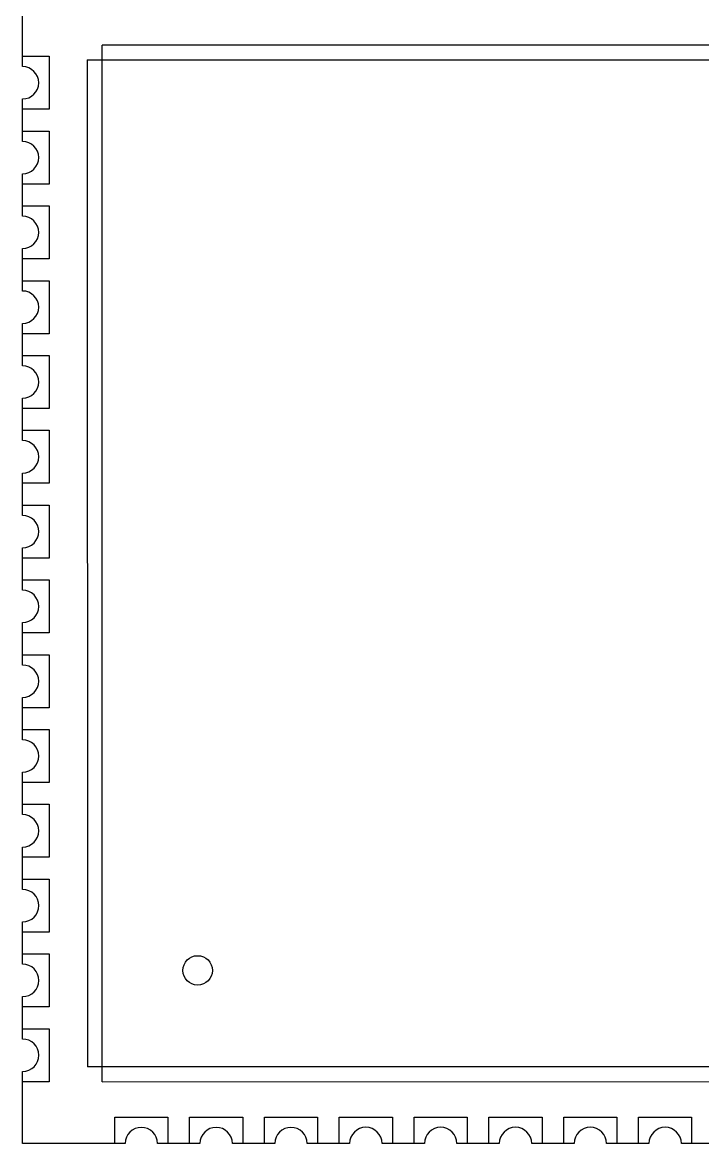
# Model space of a CAD drawing. Header units: millimetres. Extents: x 0 to 297, y 0 to 210.
# Drawn here: x 201.92 to 213.46, y 118.91 to 137.95 of the extents above; entities that cross this region are included whole.
import ezdxf

# ---------------------------------------------------------------- set-up
doc = ezdxf.new("R2010")
doc.units = ezdxf.units.MM
doc.layers.get('0').update_dxf_attribs({"linetype": 'CONTINUOUS'})

msp = doc.modelspace()

# ---------------------------------------------------------------- linework, layer by layer
at = {"color": 7, "linetype": 'Continuous'}
for p, q in [((201.92, 137.2), (201.919, 144.415)), ((218.57, 137.567), (203.27, 137.565)), ((203.272, 119.965), (203.27, 137.565)), ((201.92, 137.375), (202.37, 137.375)), ((202.37, 137.375), (202.37, 136.475)), ((203.02, 137.315), (218.82, 137.317)), ((203.02, 137.315), (203.022, 120.215)), ((201.92, 135.93), (201.92, 136.65)), ((202.37, 136.475), (201.92, 136.475)), ((201.92, 136.105), (202.37, 136.105)), ((202.37, 136.105), (202.37, 135.205)), ((201.92, 134.66), (201.92, 135.38)), ((202.37, 135.205), (201.92, 135.205)), ((201.92, 134.835), (202.37, 134.835)), ((202.37, 134.835), (202.37, 133.935)), ((201.92, 133.39), (201.92, 134.11)), ((202.37, 133.935), (201.92, 133.935)), ((201.92, 133.565), (202.37, 133.565)), ((202.37, 133.565), (202.37, 132.665)), ((201.92, 132.12), (201.92, 132.84)), ((202.37, 132.665), (201.92, 132.665)), ((201.92, 132.295), (202.37, 132.295)), ((202.37, 132.295), (202.371, 131.395)), ((201.921, 130.85), (201.921, 131.57)), ((202.371, 131.395), (201.921, 131.395)), ((201.921, 131.025), (202.371, 131.025)), ((202.371, 131.025), (202.371, 130.125)), ((201.921, 129.58), (201.921, 130.3)), ((202.371, 130.125), (201.921, 130.125)), ((201.921, 129.755), (202.371, 129.755)), ((202.371, 129.755), (202.371, 128.855)), ((201.921, 128.31), (201.921, 129.03)), ((202.371, 128.855), (201.921, 128.855)), ((201.921, 128.485), (202.371, 128.485)), ((202.371, 128.485), (202.371, 127.585)), ((201.921, 127.04), (201.921, 127.76)), ((202.371, 127.585), (201.921, 127.585)), ((201.921, 127.215), (202.371, 127.215)), ((202.371, 127.215), (202.371, 126.315)), ((201.921, 125.77), (201.921, 126.49)), ((202.371, 126.315), (201.921, 126.315)), ((201.921, 125.945), (202.371, 125.945)), ((202.371, 125.945), (202.371, 125.045)), ((201.921, 124.5), (201.921, 125.22)), ((202.371, 125.045), (201.921, 125.045)), ((201.921, 124.675), (202.371, 124.675)), ((202.371, 124.675), (202.372, 123.775)), ((201.922, 123.23), (201.922, 123.95)), ((202.372, 123.775), (201.922, 123.775)), ((201.922, 123.405), (202.372, 123.405)), ((202.372, 123.405), (202.372, 122.505)), ((201.922, 121.96), (201.922, 122.68)), ((202.372, 122.505), (201.922, 122.505)), ((201.922, 122.135), (202.372, 122.135)), ((202.372, 122.135), (202.372, 121.235)), ((201.922, 120.69), (201.922, 121.41)), ((202.372, 121.235), (201.922, 121.235)), ((201.922, 120.865), (202.372, 120.865)), ((202.372, 120.865), (202.372, 119.965)), ((201.922, 118.915), (201.922, 120.14)), ((218.822, 120.217), (203.022, 120.215)), ((202.372, 119.965), (201.922, 119.965)), ((203.272, 119.965), (218.572, 119.967)), ((203.487, 118.915), (203.487, 119.365)), ((203.487, 119.365), (204.387, 119.365)), ((204.387, 119.365), (204.387, 118.915)), ((204.757, 118.915), (204.757, 119.365)), ((204.757, 119.365), (205.657, 119.365)), ((205.657, 119.365), (205.657, 118.915)), ((206.027, 118.915), (206.027, 119.365)), ((206.027, 119.365), (206.927, 119.365)), ((206.927, 119.365), (206.927, 118.915)), ((207.297, 119.365), (208.197, 119.366)), ((207.297, 118.915), (207.297, 119.365)), ((208.197, 119.366), (208.197, 118.916)), ((208.567, 118.916), (208.567, 119.366)), ((208.567, 119.366), (209.467, 119.366)), ((209.467, 119.366), (209.467, 118.916)), ((209.837, 118.916), (209.837, 119.366)), ((209.837, 119.366), (210.737, 119.366)), ((210.737, 119.366), (210.737, 118.916)), ((211.107, 118.916), (211.107, 119.366)), ((211.107, 119.366), (212.007, 119.366)), ((212.007, 119.366), (212.007, 118.916)), ((212.377, 118.916), (212.377, 119.366)), ((212.377, 119.366), (213.277, 119.366)), ((213.277, 119.366), (213.277, 118.916)), ((203.662, 118.915), (201.922, 118.915)), ((204.932, 118.915), (204.212, 118.915)), ((206.202, 118.915), (205.482, 118.915)), ((207.472, 118.915), (206.752, 118.915)), ((208.742, 118.916), (208.022, 118.916)), ((210.012, 118.916), (209.292, 118.916)), ((211.282, 118.916), (210.562, 118.916)), ((212.552, 118.916), (211.832, 118.916)), ((213.822, 118.916), (213.102, 118.916))]:
    msp.add_line(p, q, dxfattribs=at)
msp.add_circle((204.892, 121.855), 0.25, dxfattribs=at)
for centre, start, end in [((201.92, 136.925), 270.0074, 90.0074), ((201.92, 135.655), 270.0074, 90.0074), ((201.92, 134.385), 270.0074, 90.0074), ((201.92, 133.115), 270.0074, 90.0074), ((201.92, 131.845), 270.0074, 90.0074), ((201.921, 130.575), 270.0074, 90.0074), ((201.921, 129.305), 270.0074, 90.0074), ((201.921, 128.035), 270.0074, 90.0074), ((201.921, 126.765), 270.0074, 90.0074), ((201.921, 125.495), 270.0074, 90.0074), ((201.921, 124.225), 270.0074, 90.0074), ((201.922, 122.955), 270.0074, 90.0074), ((201.922, 121.685), 270.0074, 90.0074), ((201.922, 120.415), 270.0074, 90.0074), ((203.937, 118.915), 0.0074, 180.0074), ((205.207, 118.915), 0.0074, 180.0074), ((206.477, 118.915), 0.0074, 180.0074), ((207.747, 118.916), 0.0074, 180.0074), ((209.017, 118.916), 0.0074, 180.0074), ((210.287, 118.916), 0.0074, 180.0074), ((211.557, 118.916), 0.0074, 180.0074), ((212.827, 118.916), 0.0074, 180.0074)]:
    msp.add_arc(centre, 0.275, start, end, dxfattribs=at)

doc.saveas('drawing.dxf')
